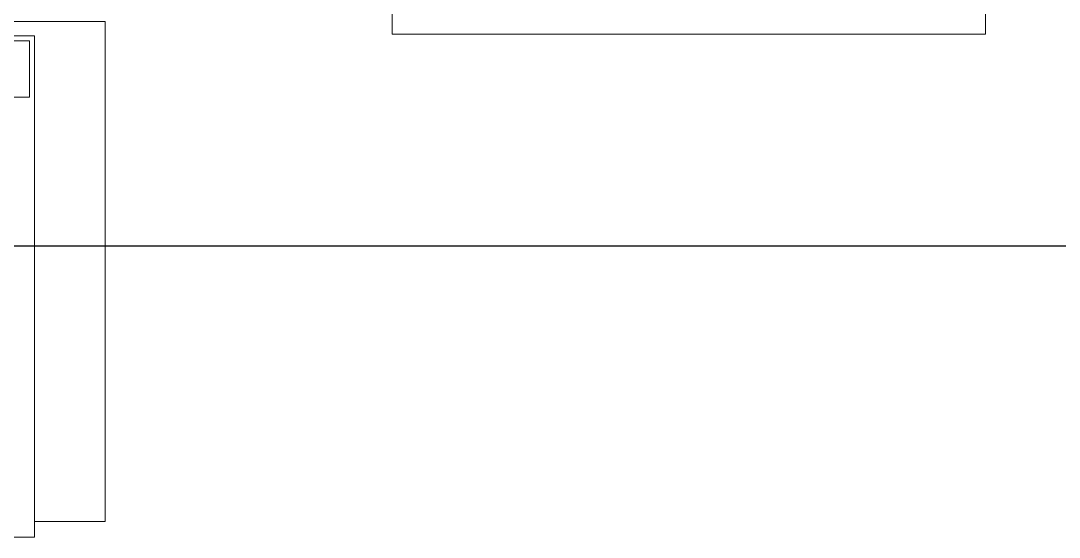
# Model space of a CAD drawing. Extents: x -2050 to 29725, y -1777 to 6820.
# Drawn here: x 20362.9 to 20509.9, y 2671.8 to 2744.9 of the extents above; entities that cross this region are included whole.
import ezdxf

# ---------------------------------------------------------------- set-up
doc = ezdxf.new("R2010")
doc.units = 0
doc.header["$LTSCALE"] = 25
doc.header["$MEASUREMENT"] = 0
doc.layers.get('0').update_dxf_attribs({"color": 9, "lineweight": 9})
for name, color, linetype, lineweight in [('05', 9, 'Continuous', 9), ('14', 9, 'Continuous', 9), ('DATA YER', 30, 'Continuous', 30)]:
    doc.layers.add(name, color=color, linetype=linetype, lineweight=lineweight)

# ---------------------------------------------------------------- blocks, each defined once
blk = doc.blocks.new('p-audi_koltuk2')
for points in [[(140, -70.79), (150, -70.79), (150, 0), (0, 0), (0, -70.79), (10, -70.79), (10, -2.02), (140, -2.02), (140, -70.79)], [(10, -73), (10, -2.02), (140, -2.02), (140, -73)], [(139.3, -10.72), (10.7, -10.72), (10.7, -2.72), (139.3, -2.72), (139.3, -10.72)]]:
    blk.add_lwpolyline(points, close=True)
blk = doc.blocks.new('ÇATI KATI PLANI')
at = {"layer": '14'}
blk.add_lwpolyline([(20368, 2819.3), (20368, 2803), (20370, 2803), (20415.5, 2803), (20415.5, 2743), (20499.5, 2743), (20499.5, 2803), (20620, 2803), (20622, 2803), (20622, 2819.3)], dxfattribs=at)

msp = doc.modelspace()

# ---------------------------------------------------------------- linework, layer by layer
at = {"layer": 'DATA YER'}
msp.add_line((20249.58, 2713.06), (20613.63, 2713.06), dxfattribs=at)

# ---------------------------------------------------------------- block references
msp.add_blockref('ÇATI KATI PLANI', (0, 0))
at = {"layer": '05'}
msp.add_blockref('p-audi_koltuk2', (20224.86, 2744.79), dxfattribs=at)

doc.saveas('drawing.dxf')
